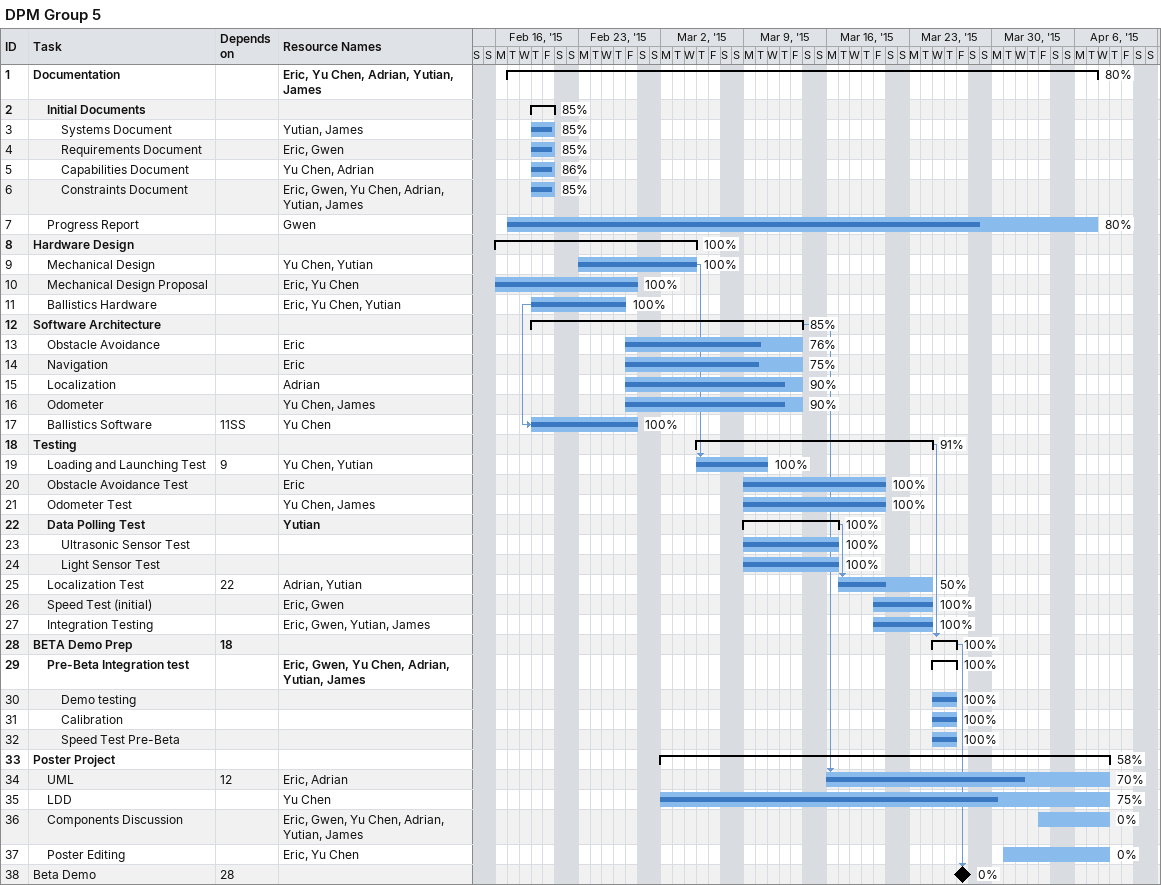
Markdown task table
DPM Group 5

| ID | Level | Task | Start | Finish | Predecessors | Resources | % complete |
|---|---|---|---|---|---|---|---|
| 1 | 1 | **Documentation** | 2015-02-17 | 2015-04-07 |  | Eric, Yu Chen, Adrian, Yutian, James | 80 |
| 2 | 2 | **Initial Documents** | 2015-02-19 | 2015-02-20 |  |  | 85 |
| 3 | 3 | Systems Document | 2015-02-19 | 2015-02-20 |  | Yutian, James | 85 |
| 4 | 3 | Requirements Document | 2015-02-19 | 2015-02-20 |  | Eric, Gwen | 85 |
| 5 | 3 | Capabilities Document | 2015-02-19 | 2015-02-20 |  | Yu Chen, Adrian | 86 |
| 6 | 3 | Constraints Document | 2015-02-19 | 2015-02-20 |  | Eric, Gwen, Yu Chen, Adrian, Yutian, James | 85 |
| 7 | 2 | Progress Report | 2015-02-17 | 2015-04-07 |  | Gwen | 80 |
| 8 | 1 | **Hardware Design** | 2015-02-16 | 2015-03-04 |  |  | 100 |
| 9 | 2 | Mechanical Design | 2015-02-23 | 2015-03-04 |  | Yu Chen, Yutian | 100 |
| 10 | 2 | Mechanical Design Proposal | 2015-02-16 | 2015-02-27 |  | Eric, Yu Chen | 100 |
| 11 | 2 | Ballistics Hardware | 2015-02-19 | 2015-02-26 |  | Eric, Yu Chen, Yutian | 100 |
| 12 | 1 | **Software Architecture** | 2015-02-19 | 2015-03-13 |  |  | 85 |
| 13 | 2 | Obstacle Avoidance | 2015-02-27 | 2015-03-13 |  | Eric | 76 |
| 14 | 2 | Navigation | 2015-02-27 | 2015-03-13 |  | Eric | 75 |
| 15 | 2 | Localization | 2015-02-27 | 2015-03-13 |  | Adrian | 90 |
| 16 | 2 | Odometer | 2015-02-27 | 2015-03-13 |  | Yu Chen, James | 90 |
| 17 | 2 | Ballistics Software | 2015-02-19 | 2015-02-27 | 11SS | Yu Chen | 100 |
| 18 | 1 | **Testing** | 2015-03-05 | 2015-03-24 |  |  | 91 |
| 19 | 2 | Loading and Launching Test | 2015-03-05 | 2015-03-10 | 9 | Yu Chen, Yutian | 100 |
| 20 | 2 | Obstacle Avoidance Test | 2015-03-09 | 2015-03-20 |  | Eric | 100 |
| 21 | 2 | Odometer Test | 2015-03-09 | 2015-03-20 |  | Yu Chen, James | 100 |
| 22 | 2 | **Data Polling Test** | 2015-03-09 | 2015-03-16 |  | Yutian | 100 |
| 23 | 3 | Ultrasonic Sensor Test | 2015-03-09 | 2015-03-16 |  |  | 100 |
| 24 | 3 | Light Sensor Test | 2015-03-09 | 2015-03-16 |  |  | 100 |
| 25 | 2 | Localization Test | 2015-03-17 | 2015-03-24 | 22 | Adrian, Yutian | 50 |
| 26 | 2 | Speed Test (initial) | 2015-03-20 | 2015-03-24 |  | Eric, Gwen | 100 |
| 27 | 2 | Integration Testing | 2015-03-20 | 2015-03-24 |  | Eric, Gwen, Yutian, James | 100 |
| 28 | 1 | **BETA Demo Prep** | 2015-03-25 | 2015-03-26 | 18 |  | 100 |
| 29 | 2 | **Pre-Beta Integration test** | 2015-03-25 | 2015-03-26 |  | Eric, Gwen, Yu Chen, Adrian, Yutian, James | 100 |
| 30 | 3 | Demo testing | 2015-03-25 | 2015-03-26 |  |  | 100 |
| 31 | 3 | Calibration | 2015-03-25 | 2015-03-26 |  |  | 100 |
| 32 | 3 | Speed Test Pre-Beta | 2015-03-25 | 2015-03-26 |  |  | 100 |
| 33 | 1 | **Poster Project** | 2015-03-02 | 2015-04-08 |  |  | 58 |
| 34 | 2 | UML | 2015-03-16 | 2015-04-08 | 12 | Eric, Adrian | 70 |
| 35 | 2 | LDD | 2015-03-02 | 2015-04-08 |  | Yu Chen | 75 |
| 36 | 2 | Components Discussion | 2015-04-03 | 2015-04-08 |  | Eric, Gwen, Yu Chen, Adrian, Yutian, James | 0 |
| 37 | 2 | Poster Editing | 2015-03-31 | 2015-04-08 |  | Eric, Yu Chen | 0 |
| 38 | 1 | Beta Demo (milestone) | 2015-03-27 | 2015-03-27 | 28 |  | 0 |
